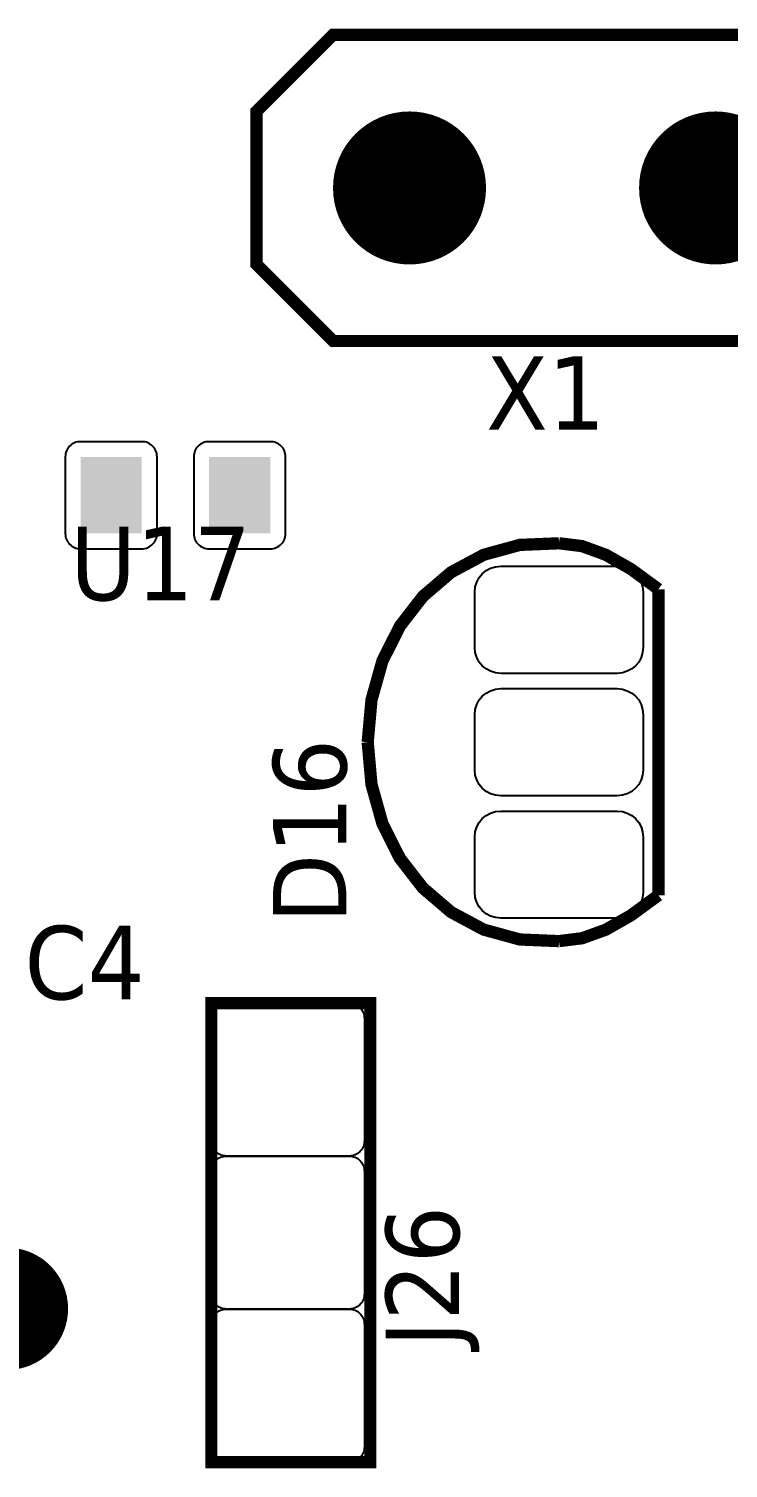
# Model space of a CAD drawing. Header units: millimetres. Extents: x 123.5 to 144.3, y 105.4 to 121.6.
# Drawn here: x 128.534 to 129.357, y 112.058 to 113.751 of the extents above; entities that cross this region are included whole.
import ezdxf

# ---------------------------------------------------------------- set-up
doc = ezdxf.new("R2010")
doc.units = ezdxf.units.MM
doc.layers.add('DESC', color=250, linetype='Continuous')
doc.styles.get("Standard").update_dxf_attribs({"font": 'tahoma.ttf'})

# ---------------------------------------------------------------- blocks, each defined once
blk = doc.blocks.new('RPAD')
blk.add_trace([(-0.5, -0.5), (-0.5, 0.5), (0.5, -0.5), (0.5, 0.5)])
blk = doc.blocks.new('EPAD')
at = {"const_width": 0.5}
blk.add_lwpolyline([(-0.25, 0, 1), (0.25, 0, 1)], format="xyb", close=True, dxfattribs=at)
blk = doc.blocks.new('DIELEC-AUT006')
at = {"const_width": 0.012}
for points in [[(149.0526, 113.0616), (148.6026, 113.0616), (148.5276, 113.1366), (148.5276, 113.2866), (148.6026, 113.3616), (149.0526, 113.3616), (149.1276, 113.2866), (149.1276, 113.1366), (149.0526, 113.0616)], [(149.0526, 113.0616), (148.6026, 113.0616), (148.5276, 113.1366), (148.5276, 113.2866), (148.6026, 113.3616), (149.0526, 113.3616), (149.1276, 113.2866), (149.1276, 113.1366), (149.0526, 113.0616)], [(149.0526, 113.0616), (148.6026, 113.0616), (148.5276, 113.1366), (148.5276, 113.2866), (148.6026, 113.3616), (149.0526, 113.3616), (149.1276, 113.2866), (149.1276, 113.1366), (149.0526, 113.0616)], [(148.8241, 112.8633), (148.7857, 112.8617), (148.7503, 112.852), (148.7184, 112.8349), (148.6908, 112.8113), (148.6681, 112.782), (148.651, 112.7479), (148.6403, 112.7097), (148.6366, 112.6683)], [(148.8241, 112.8633), (148.7857, 112.8617), (148.7503, 112.852), (148.7184, 112.8349), (148.6908, 112.8113), (148.6681, 112.782), (148.651, 112.7479), (148.6403, 112.7097), (148.6366, 112.6683)], [(148.8241, 112.8633), (148.7857, 112.8617), (148.7503, 112.852), (148.7184, 112.8349), (148.6908, 112.8113), (148.6681, 112.782), (148.651, 112.7479), (148.6403, 112.7097), (148.6366, 112.6683)], [(148.8241, 112.8633), (148.8467, 112.8605), (148.87, 112.852), (148.8947, 112.838), (148.9216, 112.8183)], [(148.8241, 112.8633), (148.8467, 112.8605), (148.87, 112.852), (148.8947, 112.838), (148.9216, 112.8183)], [(148.8241, 112.8633), (148.8467, 112.8605), (148.87, 112.852), (148.8947, 112.838), (148.9216, 112.8183)], [(148.9216, 112.5183), (148.9216, 112.8183)], [(148.9216, 112.5183), (148.9216, 112.8183)], [(148.9216, 112.5183), (148.9216, 112.8183)], [(148.8241, 112.4733), (148.7857, 112.4749), (148.7503, 112.4846), (148.7184, 112.5017), (148.6908, 112.5253), (148.6681, 112.5546), (148.651, 112.5887), (148.6403, 112.6269), (148.6366, 112.6683)], [(148.8241, 112.4733), (148.7857, 112.4749), (148.7503, 112.4846), (148.7184, 112.5017), (148.6908, 112.5253), (148.6681, 112.5546), (148.651, 112.5887), (148.6403, 112.6269), (148.6366, 112.6683)], [(148.8241, 112.4733), (148.7857, 112.4749), (148.7503, 112.4846), (148.7184, 112.5017), (148.6908, 112.5253), (148.6681, 112.5546), (148.651, 112.5887), (148.6403, 112.6269), (148.6366, 112.6683)], [(148.8241, 112.4733), (148.8467, 112.4761), (148.87, 112.4845), (148.8947, 112.4986), (148.9216, 112.5183)], [(148.8241, 112.4733), (148.8467, 112.4761), (148.87, 112.4845), (148.8947, 112.4986), (148.9216, 112.5183)], [(148.8241, 112.4733), (148.8467, 112.4761), (148.87, 112.4845), (148.8947, 112.4986), (148.9216, 112.5183)], [(148.4833, 111.9626), (148.6392, 111.9626), (148.6392, 112.4126), (148.4833, 112.4126), (148.4833, 111.9626)], [(148.4833, 111.9626), (148.6392, 111.9626), (148.6392, 112.4126), (148.4833, 112.4126), (148.4833, 111.9626)], [(148.4833, 111.9626), (148.6392, 111.9626), (148.6392, 112.4126), (148.4833, 112.4126), (148.4833, 111.9626)]]:
    blk.add_lwpolyline(points, dxfattribs=at)
for points in [[(148.3551, 112.8579), (148.4151, 112.8579), (148.4166, 112.858), (148.4181, 112.8582), (148.4196, 112.8586), (148.421, 112.8591), (148.4223, 112.8597), (148.4235, 112.8604), (148.4247, 112.8613), (148.4257, 112.8623), (148.4267, 112.8633), (148.4276, 112.8645), (148.4283, 112.8657), (148.4289, 112.867), (148.4294, 112.8684), (148.4298, 112.8699), (148.43, 112.8714), (148.4301, 112.8729), (148.4301, 112.9479), (148.43, 112.9495), (148.4298, 112.951), (148.4294, 112.9524), (148.4289, 112.9538), (148.4283, 112.9551), (148.4276, 112.9564), (148.4267, 112.9575), (148.4257, 112.9586), (148.4247, 112.9596), (148.4235, 112.9604), (148.4223, 112.9611), (148.421, 112.9618), (148.4196, 112.9623), (148.4181, 112.9626), (148.4166, 112.9629), (148.4151, 112.9629), (148.3551, 112.9629), (148.3535, 112.9629), (148.352, 112.9626), (148.3506, 112.9623), (148.3492, 112.9618), (148.3479, 112.9611), (148.3466, 112.9604), (148.3455, 112.9596), (148.3444, 112.9586), (148.3435, 112.9575), (148.3426, 112.9564), (148.3419, 112.9551), (148.3412, 112.9538), (148.3407, 112.9524), (148.3404, 112.951), (148.3402, 112.9495), (148.3401, 112.9479), (148.3401, 112.8729), (148.3402, 112.8714), (148.3404, 112.8699), (148.3407, 112.8684), (148.3412, 112.867), (148.3419, 112.8657), (148.3426, 112.8645), (148.3435, 112.8633), (148.3444, 112.8623), (148.3455, 112.8613), (148.3466, 112.8604), (148.3479, 112.8597), (148.3492, 112.8591), (148.3506, 112.8586), (148.352, 112.8582), (148.3535, 112.858), (148.3551, 112.8579)], [(148.4811, 112.8579), (148.5411, 112.8579), (148.5426, 112.858), (148.5441, 112.8582), (148.5456, 112.8586), (148.547, 112.8591), (148.5483, 112.8597), (148.5495, 112.8604), (148.5507, 112.8613), (148.5517, 112.8623), (148.5527, 112.8633), (148.5536, 112.8645), (148.5543, 112.8657), (148.5549, 112.867), (148.5554, 112.8684), (148.5558, 112.8699), (148.556, 112.8714), (148.5561, 112.8729), (148.5561, 112.9479), (148.556, 112.9495), (148.5558, 112.951), (148.5554, 112.9524), (148.5549, 112.9538), (148.5543, 112.9551), (148.5536, 112.9564), (148.5527, 112.9575), (148.5517, 112.9586), (148.5507, 112.9596), (148.5495, 112.9604), (148.5483, 112.9611), (148.547, 112.9618), (148.5456, 112.9623), (148.5441, 112.9626), (148.5426, 112.9629), (148.5411, 112.9629), (148.4811, 112.9629), (148.4795, 112.9629), (148.478, 112.9626), (148.4766, 112.9623), (148.4752, 112.9618), (148.4739, 112.9611), (148.4726, 112.9604), (148.4715, 112.9596), (148.4704, 112.9586), (148.4695, 112.9575), (148.4686, 112.9564), (148.4679, 112.9551), (148.4672, 112.9538), (148.4667, 112.9524), (148.4664, 112.951), (148.4662, 112.9495), (148.4661, 112.9479), (148.4661, 112.8729), (148.4662, 112.8714), (148.4664, 112.8699), (148.4667, 112.8684), (148.4672, 112.867), (148.4679, 112.8657), (148.4686, 112.8645), (148.4695, 112.8633), (148.4704, 112.8623), (148.4715, 112.8613), (148.4726, 112.8604), (148.4739, 112.8597), (148.4752, 112.8591), (148.4766, 112.8586), (148.478, 112.8582), (148.4795, 112.858), (148.4811, 112.8579)], [(148.7416, 112.7613), (148.7416, 112.8153), (148.7421, 112.8205), (148.7435, 112.8253), (148.7459, 112.8297), (148.7489, 112.8334), (148.7527, 112.8365), (148.757, 112.8388), (148.7619, 112.8403), (148.7671, 112.8408), (148.8811, 112.8408), (148.8863, 112.8403), (148.8911, 112.8388), (148.8954, 112.8365), (148.8992, 112.8334), (148.9023, 112.8297), (148.9046, 112.8253), (148.9061, 112.8205), (148.9066, 112.8153), (148.9066, 112.7613), (148.9061, 112.7561), (148.9046, 112.7513), (148.9023, 112.7469), (148.8992, 112.7432), (148.8954, 112.7401), (148.8911, 112.7378), (148.8863, 112.7363), (148.8811, 112.7358), (148.7671, 112.7358), (148.7619, 112.7363), (148.757, 112.7378), (148.7527, 112.7401), (148.7489, 112.7432), (148.7459, 112.7469), (148.7435, 112.7513), (148.7421, 112.7561), (148.7416, 112.7613)], [(148.7416, 112.6413), (148.7416, 112.6953), (148.7421, 112.7005), (148.7435, 112.7053), (148.7459, 112.7097), (148.7489, 112.7134), (148.7527, 112.7165), (148.757, 112.7188), (148.7619, 112.7203), (148.7671, 112.7208), (148.8811, 112.7208), (148.8863, 112.7203), (148.8911, 112.7188), (148.8954, 112.7165), (148.8992, 112.7134), (148.9023, 112.7097), (148.9046, 112.7053), (148.9061, 112.7005), (148.9066, 112.6953), (148.9066, 112.6413), (148.9061, 112.6361), (148.9046, 112.6313), (148.9023, 112.6269), (148.8992, 112.6232), (148.8954, 112.6201), (148.8911, 112.6178), (148.8863, 112.6163), (148.8811, 112.6158), (148.7671, 112.6158), (148.7619, 112.6163), (148.757, 112.6178), (148.7527, 112.6201), (148.7489, 112.6232), (148.7459, 112.6269), (148.7435, 112.6313), (148.7421, 112.6361), (148.7416, 112.6413)], [(148.7416, 112.5213), (148.7416, 112.5753), (148.7421, 112.5805), (148.7435, 112.5853), (148.7459, 112.5897), (148.7489, 112.5934), (148.7527, 112.5965), (148.757, 112.5988), (148.7619, 112.6003), (148.7671, 112.6008), (148.8811, 112.6008), (148.8863, 112.6003), (148.8911, 112.5988), (148.8954, 112.5965), (148.8992, 112.5934), (148.9023, 112.5897), (148.9046, 112.5853), (148.9061, 112.5805), (148.9066, 112.5753), (148.9066, 112.5213), (148.9061, 112.5161), (148.9046, 112.5113), (148.9023, 112.5069), (148.8992, 112.5032), (148.8954, 112.5001), (148.8911, 112.4978), (148.8863, 112.4963), (148.8811, 112.4958), (148.7671, 112.4958), (148.7619, 112.4963), (148.757, 112.4978), (148.7527, 112.5001), (148.7489, 112.5032), (148.7459, 112.5069), (148.7435, 112.5113), (148.7421, 112.5161), (148.7416, 112.5213)], [(148.6333, 112.3976), (148.6333, 112.2776), (148.6332, 112.276), (148.633, 112.2745), (148.6327, 112.2731), (148.6322, 112.2717), (148.6315, 112.2704), (148.6308, 112.2691), (148.6299, 112.268), (148.629, 112.2669), (148.6279, 112.266), (148.6268, 112.2651), (148.6255, 112.2644), (148.6242, 112.2637), (148.6228, 112.2633), (148.6214, 112.2629), (148.6199, 112.2627), (148.6183, 112.2626), (148.4983, 112.2626), (148.4968, 112.2627), (148.4953, 112.2629), (148.4938, 112.2633), (148.4924, 112.2637), (148.4911, 112.2644), (148.4899, 112.2651), (148.4887, 112.266), (148.4877, 112.2669), (148.4867, 112.268), (148.4858, 112.2691), (148.4851, 112.2704), (148.4845, 112.2717), (148.484, 112.2731), (148.4836, 112.2745), (148.4834, 112.276), (148.4833, 112.2776), (148.4833, 112.3976), (148.4834, 112.3992), (148.4836, 112.4007), (148.484, 112.4021), (148.4845, 112.4035), (148.4851, 112.4048), (148.4858, 112.406), (148.4867, 112.4072), (148.4877, 112.4083), (148.4887, 112.4092), (148.4899, 112.4101), (148.4911, 112.4108), (148.4924, 112.4114), (148.4938, 112.4119), (148.4953, 112.4123), (148.4968, 112.4125), (148.4983, 112.4126), (148.6183, 112.4126), (148.6199, 112.4125), (148.6214, 112.4123), (148.6228, 112.4119), (148.6242, 112.4114), (148.6255, 112.4108), (148.6268, 112.4101), (148.6279, 112.4092), (148.629, 112.4083), (148.6299, 112.4072), (148.6308, 112.406), (148.6315, 112.4048), (148.6322, 112.4035), (148.6327, 112.4021), (148.633, 112.4007), (148.6332, 112.3992), (148.6333, 112.3976)], [(148.6333, 112.2476), (148.6333, 112.1276), (148.6332, 112.126), (148.633, 112.1245), (148.6327, 112.1231), (148.6322, 112.1217), (148.6315, 112.1204), (148.6308, 112.1191), (148.6299, 112.118), (148.629, 112.1169), (148.6279, 112.116), (148.6268, 112.1151), (148.6255, 112.1144), (148.6242, 112.1137), (148.6228, 112.1133), (148.6214, 112.1129), (148.6199, 112.1127), (148.6183, 112.1126), (148.4983, 112.1126), (148.4968, 112.1127), (148.4953, 112.1129), (148.4938, 112.1133), (148.4924, 112.1137), (148.4911, 112.1144), (148.4899, 112.1151), (148.4887, 112.116), (148.4877, 112.1169), (148.4867, 112.118), (148.4858, 112.1191), (148.4851, 112.1204), (148.4845, 112.1217), (148.484, 112.1231), (148.4836, 112.1245), (148.4834, 112.126), (148.4833, 112.1276), (148.4833, 112.2476), (148.4834, 112.2492), (148.4836, 112.2507), (148.484, 112.2521), (148.4845, 112.2535), (148.4851, 112.2548), (148.4858, 112.256), (148.4867, 112.2572), (148.4877, 112.2583), (148.4887, 112.2592), (148.4899, 112.2601), (148.4911, 112.2608), (148.4924, 112.2614), (148.4938, 112.2619), (148.4953, 112.2623), (148.4968, 112.2625), (148.4983, 112.2626), (148.6183, 112.2626), (148.6199, 112.2625), (148.6214, 112.2623), (148.6228, 112.2619), (148.6242, 112.2614), (148.6255, 112.2608), (148.6268, 112.2601), (148.6279, 112.2592), (148.629, 112.2583), (148.6299, 112.2572), (148.6308, 112.256), (148.6315, 112.2548), (148.6322, 112.2535), (148.6327, 112.2521), (148.633, 112.2507), (148.6332, 112.2492), (148.6333, 112.2476)], [(148.6333, 112.0976), (148.6333, 111.9776), (148.6332, 111.976), (148.633, 111.9745), (148.6327, 111.9731), (148.6322, 111.9717), (148.6315, 111.9704), (148.6308, 111.9691), (148.6299, 111.968), (148.629, 111.9669), (148.6279, 111.966), (148.6268, 111.9651), (148.6255, 111.9644), (148.6242, 111.9637), (148.6228, 111.9633), (148.6214, 111.9629), (148.6199, 111.9627), (148.6183, 111.9626), (148.4983, 111.9626), (148.4968, 111.9627), (148.4953, 111.9629), (148.4938, 111.9633), (148.4924, 111.9637), (148.4911, 111.9644), (148.4899, 111.9651), (148.4887, 111.966), (148.4877, 111.9669), (148.4867, 111.968), (148.4858, 111.9691), (148.4851, 111.9704), (148.4845, 111.9717), (148.484, 111.9731), (148.4836, 111.9745), (148.4834, 111.976), (148.4833, 111.9776), (148.4833, 112.0976), (148.4834, 112.0992), (148.4836, 112.1007), (148.484, 112.1021), (148.4845, 112.1035), (148.4851, 112.1048), (148.4858, 112.106), (148.4867, 112.1072), (148.4877, 112.1083), (148.4887, 112.1092), (148.4899, 112.1101), (148.4911, 112.1108), (148.4924, 112.1114), (148.4938, 112.1119), (148.4953, 112.1123), (148.4968, 112.1125), (148.4983, 112.1126), (148.6183, 112.1126), (148.6199, 112.1125), (148.6214, 112.1123), (148.6228, 112.1119), (148.6242, 112.1114), (148.6255, 112.1108), (148.6268, 112.1101), (148.6279, 112.1092), (148.629, 112.1083), (148.6299, 112.1072), (148.6308, 112.106), (148.6315, 112.1048), (148.6322, 112.1035), (148.6327, 112.1021), (148.633, 112.1007), (148.6332, 112.0992), (148.6333, 112.0976)]]:
    blk.add_lwpolyline(points, close=True)
at = {"zscale": 1.5}
for p, xscale, yscale in [((148.6776, 113.2116), 0.15, 0.15), ((148.9776, 113.2116), 0.15, 0.15), ((148.2829, 112.1129), 0.12, 0.12)]:
    blk.add_blockref('EPAD', p, dxfattribs=dict(at, xscale=xscale, yscale=yscale))
at = {"xscale": 0.06, "yscale": 0.07500000000000001, "zscale": 1.5, "rotation": 180}
for p in [(148.3851, 112.9104), (148.5111, 112.9104)]:
    blk.add_blockref('RPAD', p, dxfattribs=at)
at = {"width": 1.041667}
for s, p in [('X1', (148.7526, 112.9746)), ('X1', (148.7526, 112.9746)), ('X1', (148.7526, 112.9746)), ('U17', (148.3448, 112.8075)), ('U17', (148.3448, 112.8075)), ('U17', (148.3448, 112.8075)), ('C4', (148.3001, 112.4163)), ('C4', (148.3001, 112.4163)), ('C4', (148.3001, 112.4163))]:
    blk.add_text(s, height=0.072, dxfattribs=at).set_placement(p)
for s, p in [('D16', (148.6157, 112.4908)), ('D16', (148.6157, 112.4908)), ('D16', (148.6157, 112.4908)), ('J26', (148.7262, 112.0751)), ('J26', (148.7262, 112.0751)), ('J26', (148.7262, 112.0751))]:
    blk.add_text(s, height=0.072, rotation=90, dxfattribs=at).set_placement(p)

msp = doc.modelspace()

# ---------------------------------------------------------------- block references
at = {"layer": 'DESC', "xscale": 1.2, "yscale": 1.2, "zscale": 1.2}
msp.add_blockref('DIELEC-AUT006', (-49.4312, -22.2901), dxfattribs=at)

doc.saveas('drawing.dxf')
